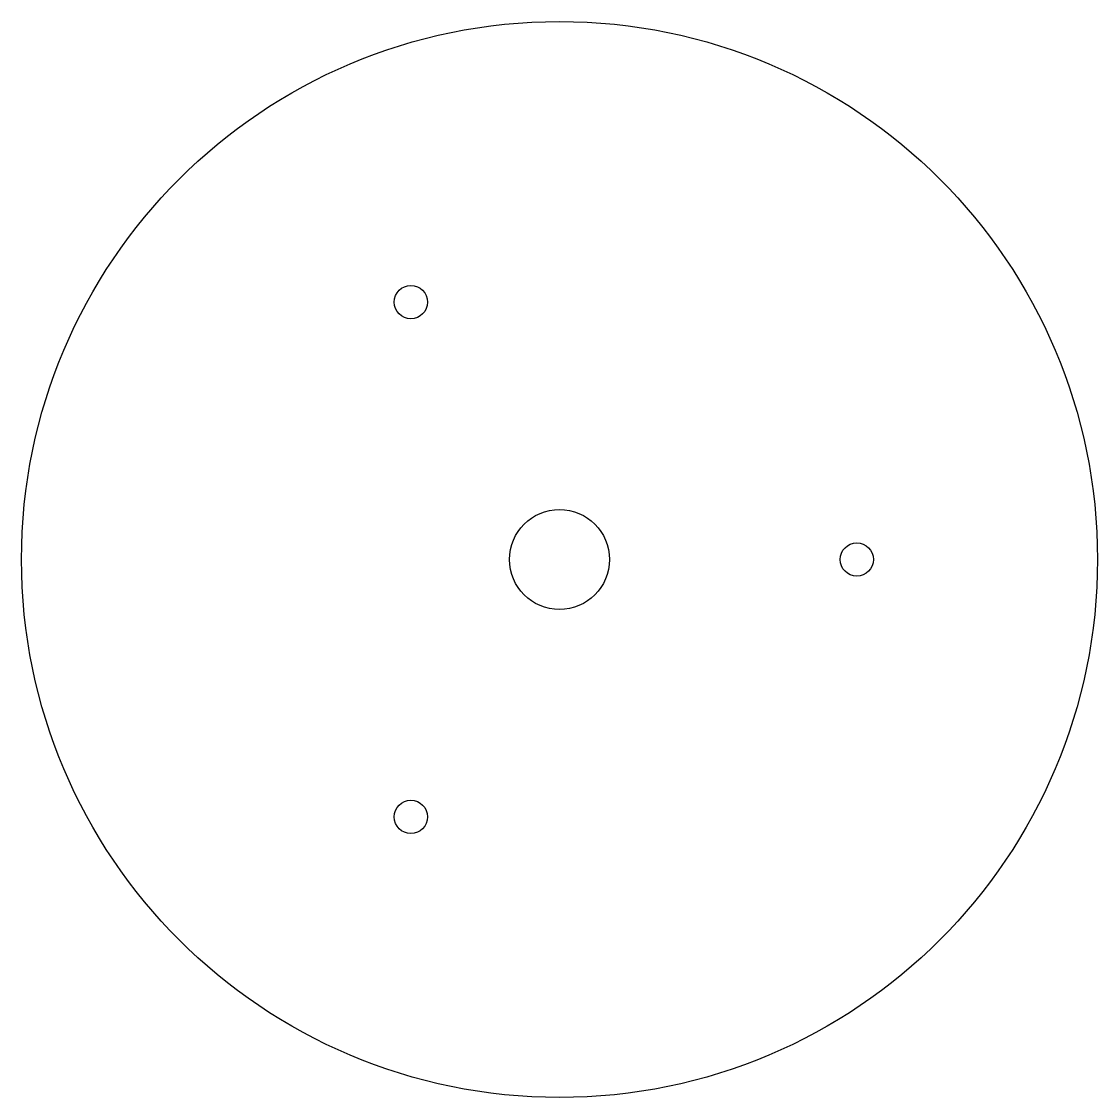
# Model space of a CAD drawing. Header units: millimetres. Extents: x -48.4 to 48.4, y -48.4 to 48.4.
import ezdxf

# ---------------------------------------------------------------- set-up
doc = ezdxf.new("R2010")
doc.units = ezdxf.units.MM

msp = doc.modelspace()

# ---------------------------------------------------------------- linework, layer by layer
for centre, radius in [((0, 0), 48.405), ((-13.375, 23.166), 1.5), ((0, 0), 4.5), ((26.75, 0), 1.5), ((-13.375, -23.166), 1.5)]:
    msp.add_circle(centre, radius)

doc.saveas('drawing.dxf')
